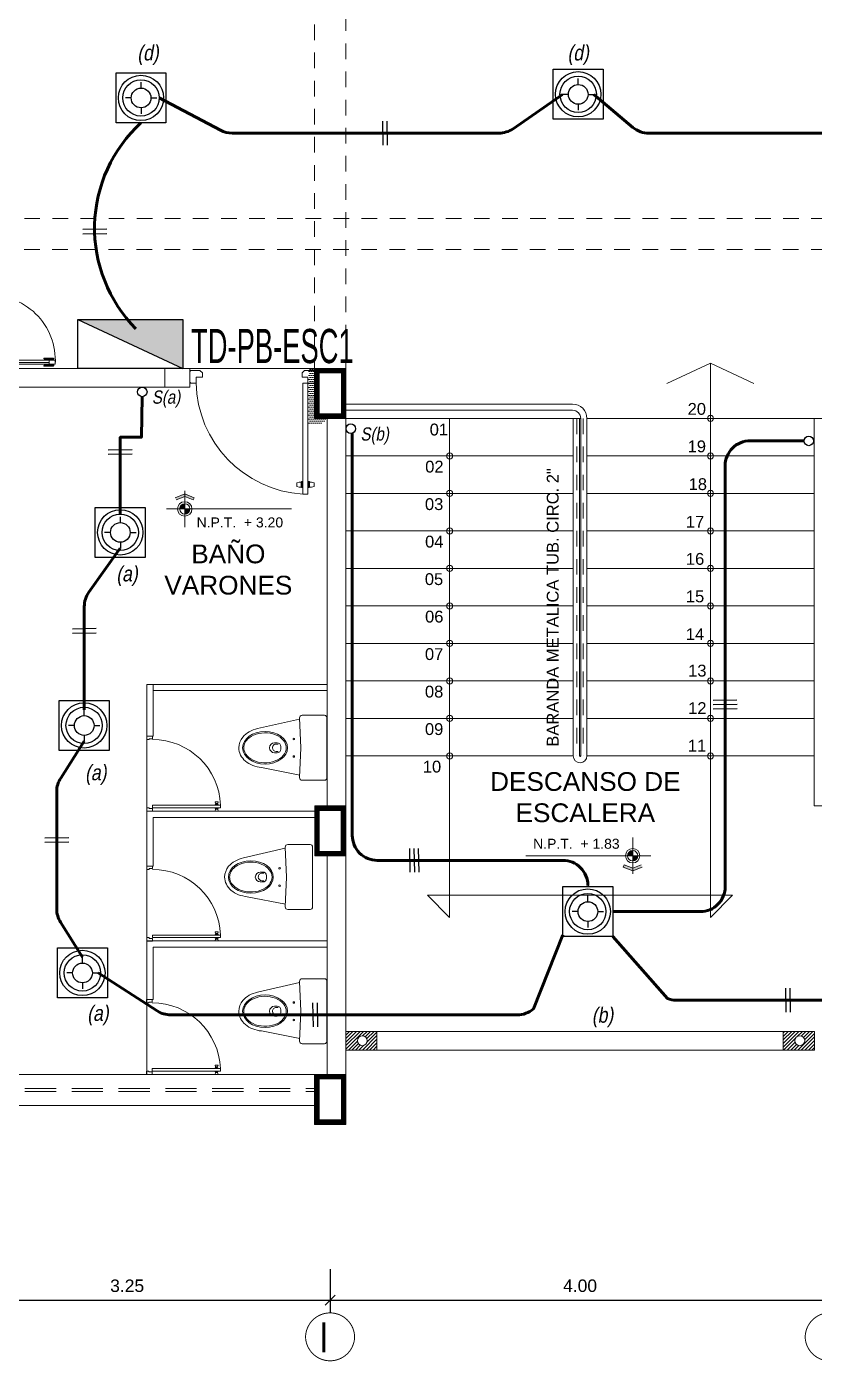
# Model space of a CAD drawing. Header units: millimetres. Extents: x 3354 to 3637, y 1117 to 1358.
# Drawn here: x 3563.02 to 3569.33, y 1180.06 to 1190.74 of the extents above; entities that cross this region are included whole.
import ezdxf

# ---------------------------------------------------------------- set-up
doc = ezdxf.new("R2010")
doc.units = ezdxf.units.MM
for name, pattern in [('CONTINUA', [0]), ('DASHED2', [0.375, 0.25, -0.125]), ('HIDDEN', [0.375, 0.25, -0.125]), ('HIDDEN2', [0.1875, 0.125, -0.0625])]:
    doc.linetypes.add(name, pattern=pattern)
for name, color, linetype, lineweight in [('ACCESORIOS', 4, 'Continuous', 18), ('cables', 152, 'Continuous', 60), ('CASCO', 252, 'Continuous', 9), ('MURO ALTO', 5, 'Continuous', 25), ('TABLERO', 122, 'Continuous', 25)]:
    doc.layers.add(name, color=color, linetype=linetype, lineweight=lineweight)
doc.layers.add('Efec-muebles', color=7, linetype='Continuous', lineweight=13, true_color=0x85826f)
doc.layers.add('LUMINARIAS', color=2, linetype='Continuous')
doc.styles.add('1', font='arial.ttf')
doc.styles.add('2-SIETE', font='ARIALN.TTF', dxfattribs={"height": 0.07})
doc.styles.add('BYE', font='ARIALN.TTF', dxfattribs={"oblique": 10, "height": 2})
doc.styles.get("Standard").update_dxf_attribs({"font": 'arial.ttf'})
doc.styles.add('style1', font='arial.ttf')
doc.styles.add('style2', font='arial.ttf')
doc.dimstyles.new('Esc  1  50', dxfattribs={"dimtxt": 0.1, "dimasz": 0.08, "dimexe": 0.2, "dimexo": 0.15, "dimgap": 0.065, "dimtad": 1, "dimzin": 4, "dimdsep": 46, "dimtxsty": 'Standard', "dimblk": 'OBLIQUE', "dimcen": 0.12, "dimdle": 0.15, "dimadec": 0, "dimazin": 0, "dimtfac": 1, "dimtix": 1, "dimtmove": 0, "dimatfit": 3, "dimldrblk": 'OBLIQUE', "dimfxl": 0, "dimarcsym": 0})
pattern_1 = [(180, (1531.904598, -228.041915), (-0.0079375, -0.015875), [0, -0.015875])]

# ---------------------------------------------------------------- blocks, each defined once
blk = doc.blocks.new('ghjghg')
at = {"layer": 'Efec-muebles', "linetype": 'CONTINUA', "lineweight": 5, "ltscale": 0.002}
for p, q in [((722.41, 469.271), (722.41, 468.791)), ((722.609, 469.291), (722.43, 469.291)), ((722.619, 469.031), (722.629, 469.27)), ((722.628, 469.249), (722.933, 469.189)), ((722.629, 468.792), (722.619, 469.031)), ((722.779, 469.021), (722.779, 469.041)), ((722.801, 469.061), (722.815, 469.061)), ((722.815, 469.001), (722.801, 469.001)), ((722.809, 469.071), (722.829, 469.071)), ((722.829, 468.991), (722.809, 468.991)), ((722.869, 469.031), (722.869, 469.031)), ((722.629, 468.801), (722.965, 468.878)), ((722.43, 468.771), (722.609, 468.771))]:
    blk.add_line(p, q, dxfattribs=at)
for centre in [(722.675, 469.101), (722.675, 468.961)]:
    blk.add_circle(centre, 0.00635, dxfattribs=at)
for centre, radius, start, end in [((722.43, 469.271), 0.02, 90, 180), ((722.609, 469.271), 0.02, 357.5774, 90), ((722.809, 469.041), 0.03, 90, 180), ((722.809, 469.021), 0.03, 180, 270), ((722.815, 469.031), 0.03, 0, 90), ((722.815, 469.031), 0.03, 270, 0), ((722.829, 469.031), 0.04, 0, 90), ((722.829, 469.031), 0.04, 270, 360), ((722.43, 468.791), 0.02, 180, 270), ((722.609, 468.791), 0.02, 270, 2.4226)]:
    blk.add_arc(centre, radius, start, end, dxfattribs=at)
at = {"layer": 'Efec-muebles', "linetype": 'CONTINUA', "lineweight": 5, "ltscale": 0.002, "extrusion": (0, 0, -1)}
blk.add_ellipse((722.905, 469.031), major_axis=(0.18, 0), ratio=0.722222, dxfattribs=at)
at = {"layer": 'Efec-muebles', "linetype": 'CONTINUA', "lineweight": 5, "ltscale": 0.002}
for points, knots in [([(723.075, 469.031), (723.075, 469.003), (723.06, 468.974), (722.991, 468.919), (722.924, 468.904), (722.804, 468.926), (722.755, 468.961), (722.726, 469.042), (722.743, 469.088), (722.832, 469.148), (722.901, 469.159), (723.018, 469.131), (723.062, 469.093), (723.074, 469.045), (723.075, 469.038), (723.075, 469.031)], [0, 0, 0, 0, 0.74049, 0.74049, 1.813277, 1.813277, 2.886063, 2.886063, 3.958849, 3.958849, 5.031636, 5.031636, 6.104422, 6.104422, 6.283185, 6.283185, 6.283185, 6.283185]), ([(722.933, 469.189), (722.982, 469.184), (723.028, 469.167), (723.095, 469.11), (723.115, 469.071), (723.115, 469.031), (723.115, 469), (723.103, 468.97), (723.055, 468.912), (723.012, 468.889), (722.965, 468.878)], [4.853824, 4.853824, 4.853824, 4.853824, 5.580391, 5.580391, 6.283185, 6.283185, 6.283185, 6.822949, 6.822949, 7.551337, 7.551337, 7.551337, 7.551337])]:
    blk.add_open_spline(points, degree=3, knots=knots, dxfattribs=at)
blk = doc.blocks.new('cgytutytry')
at = {"layer": 'CASCO'}
for p, q in [((-4.482, 891.175), (-4.487, 891.175)), ((-4.487, 891.175), (-4.487, 891.1)), ((-4.487, 891.1), (-4.487, 891.175)), ((-4.487, 891.175), (-4.482, 891.175)), ((-4.482, 891.18), (-4.482, 891.175)), ((-4.391, 891.18), (-4.482, 891.18)), ((-4.482, 891.175), (-4.482, 891.18)), ((-4.386, 891.126), (-4.432, 891.126)), ((-4.432, 891.126), (-4.432, 891.08)), ((-4.391, 891.18), (-4.391, 891.175)), ((-4.391, 891.18), (-4.391, 891.175)), ((-4.386, 891.175), (-4.391, 891.175)), ((-4.391, 891.175), (-4.386, 891.175)), ((-4.386, 891.175), (-4.386, 891.126)), ((-4.386, 891.175), (-4.386, 891.126)), ((-4.386, 891.085), (-4.386, 891.126)), ((-4.386, 891.126), (-3.497, 891.126)), ((-3.598, 891.132), (-3.598, 891.14)), ((-3.598, 891.14), (-3.594, 891.14)), ((-3.55, 891.132), (-3.598, 891.132)), ((-3.594, 891.155), (-3.589, 891.175)), ((-3.594, 891.14), (-3.594, 891.155)), ((-3.589, 891.175), (-3.559, 891.175)), ((-3.559, 891.175), (-3.554, 891.155)), ((-3.554, 891.155), (-3.554, 891.137)), ((-3.554, 891.137), (-3.55, 891.137)), ((-3.55, 891.137), (-3.55, 891.132)), ((-3.497, 891.126), (-3.497, 891.085)), ((-4.467, 891.08), (-4.487, 891.1)), ((-4.467, 891.08), (-4.487, 891.1)), ((-4.432, 891.08), (-4.467, 891.08)), ((-4.432, 891.08), (-4.467, 891.08)), ((-3.497, 891.085), (-4.386, 891.085)), ((-3.598, 891.075), (-3.598, 891.08)), ((-3.598, 891.08), (-3.55, 891.08)), ((-3.594, 891.075), (-3.598, 891.075)), ((-3.594, 891.057), (-3.594, 891.075)), ((-3.589, 891.037), (-3.594, 891.057)), ((-3.559, 891.037), (-3.589, 891.037)), ((-3.554, 891.057), (-3.559, 891.037)), ((-3.55, 891.075), (-3.554, 891.075)), ((-3.554, 891.075), (-3.554, 891.057)), ((-3.55, 891.08), (-3.55, 891.075)), ((-4.467, 890.281), (-4.487, 890.261)), ((-4.487, 890.261), (-4.467, 890.281)), ((-4.487, 890.261), (-4.487, 890.185)), ((-4.487, 890.185), (-4.487, 890.261)), ((-4.467, 890.281), (-4.433, 890.281)), ((-4.467, 890.281), (-4.433, 890.281)), ((-4.433, 890.281), (-4.433, 890.231)), ((-4.487, 890.185), (-4.482, 890.185)), ((-4.482, 890.185), (-4.487, 890.185)), ((-4.482, 890.185), (-4.482, 890.18)), ((-4.482, 890.18), (-4.482, 890.185)), ((-4.482, 890.18), (-4.391, 890.18)), ((-4.433, 890.231), (-4.386, 890.231)), ((-4.391, 890.185), (-4.386, 890.185)), ((-4.391, 890.185), (-4.391, 890.18)), ((-4.386, 890.185), (-4.391, 890.185)), ((-4.391, 890.185), (-4.391, 890.18)), ((-4.386, 890.231), (-4.386, 890.185)), ((-4.386, 890.231), (-4.386, 890.185))]:
    blk.add_line(p, q, dxfattribs=at)
for points in [[(-4.432, 891.08), (-4.432, 891.126), (-4.386, 891.126)], [(-4.386, 890.231), (-4.433, 890.231), (-4.433, 890.281)]]:
    blk.add_lwpolyline(points, dxfattribs=at)
for points in [[(-3.497, 891.126), (-3.497, 891.085), (-4.386, 891.085), (-4.386, 891.126)], [(-3.55, 891.132), (-3.55, 891.137), (-3.598, 891.137), (-3.598, 891.132)], [(-3.554, 891.14), (-3.554, 891.155), (-3.559, 891.175), (-3.589, 891.175), (-3.594, 891.155), (-3.594, 891.14)], [(-3.55, 891.08), (-3.55, 891.075), (-3.598, 891.075), (-3.598, 891.08)], [(-3.554, 891.071), (-3.554, 891.057), (-3.559, 891.037), (-3.589, 891.037), (-3.594, 891.057), (-3.594, 891.071)]]:
    blk.add_lwpolyline(points, close=True, dxfattribs=at)
blk.add_arc((-4.408, 891.143), 0.913, 271.3362, 356.359, dxfattribs=at)
blk = doc.blocks.new('_Oblique')
at = {"color": 0, "linetype": 'ByBlock', "lineweight": -2}
blk.add_line((-0.5, -0.5), (0.5, 0.5), dxfattribs=at)
blk = doc.blocks.new('*D70')
at = {"layer": 'CASCO', "color": 0, "lineweight": -2, "transparency": 16777216}
for p, q in [((3562.202, 1180.794), (3562.202, 1180.445)), ((3565.453, 1180.794), (3565.453, 1180.445)), ((3562.122, 1180.545), (3565.533, 1180.545))]:
    blk.add_line(p, q, dxfattribs=at)
at = {"layer": 'Defpoints', "color": 0, "transparency": 16777216}
for p in [(3562.202, 1181.044), (3565.453, 1181.044), (3565.453, 1180.545)]:
    blk.add_point(p, dxfattribs=at)
at = {"layer": 'CASCO', "color": 0, "lineweight": -2, "transparency": 16777216, "xscale": 0.08, "yscale": 0.08, "zscale": 0.08, "rotation": 180}
blk.add_blockref('_Oblique', (3562.202, 1180.545), dxfattribs=at)
at = {"layer": 'CASCO', "color": 0, "lineweight": -2, "transparency": 16777216, "xscale": 0.08, "yscale": 0.08, "zscale": 0.08}
blk.add_blockref('_Oblique', (3565.453, 1180.545), dxfattribs=at)
at = {"layer": 'CASCO', "color": 0, "lineweight": 5, "transparency": 16777216, "insert": (3563.828, 1180.661), "char_height": 0.1, "attachment_point": 5}
blk.add_mtext('3.25', dxfattribs=at)
blk = doc.blocks.new('*D71')
at = {"layer": 'CASCO', "color": 0, "lineweight": -2, "transparency": 16777216}
for p, q in [((3565.453, 1180.794), (3565.453, 1180.445)), ((3569.454, 1180.794), (3569.454, 1180.445)), ((3565.373, 1180.545), (3569.534, 1180.545))]:
    blk.add_line(p, q, dxfattribs=at)
at = {"layer": 'Defpoints', "color": 0, "transparency": 16777216}
for p in [(3565.453, 1181.044), (3569.454, 1181.044), (3569.454, 1180.545)]:
    blk.add_point(p, dxfattribs=at)
at = {"layer": 'CASCO', "color": 0, "lineweight": -2, "transparency": 16777216, "xscale": 0.08, "yscale": 0.08, "zscale": 0.08, "rotation": 180}
blk.add_blockref('_Oblique', (3565.453, 1180.545), dxfattribs=at)
at = {"layer": 'CASCO', "color": 0, "lineweight": -2, "transparency": 16777216, "xscale": 0.08, "yscale": 0.08, "zscale": 0.08}
blk.add_blockref('_Oblique', (3569.454, 1180.545), dxfattribs=at)
at = {"layer": 'CASCO', "color": 0, "lineweight": 5, "transparency": 16777216, "insert": (3567.454, 1180.661), "char_height": 0.1, "attachment_point": 5}
blk.add_mtext('4.00', dxfattribs=at)
blk = doc.blocks.new('hjkhjkuhku')
at = {"layer": 'CASCO'}
for p, q in [((734.648, 326.164), (734.648, 326.209)), ((734.648, 326.209), (734.675, 326.209)), ((734.675, 326.191), (734.675, 326.209)), ((735.221, 326.209), (735.248, 326.209)), ((735.221, 326.191), (735.221, 326.209)), ((735.248, 326.209), (735.248, 326.164)), ((735.248, 326.209), (735.248, 326.164)), ((734.669, 326.164), (734.648, 326.164)), ((734.669, 326.164), (734.669, 326.191)), ((734.675, 326.191), (734.669, 326.191)), ((734.675, 326.164), (734.696, 326.164)), ((734.675, 326.164), (734.675, 325.618)), ((734.696, 325.618), (734.696, 326.164)), ((735.221, 326.191), (735.227, 326.191)), ((735.227, 326.164), (735.227, 326.191)), ((735.227, 326.164), (735.248, 326.164)), ((734.663, 325.658), (734.649, 325.661)), ((734.649, 325.637), (734.649, 325.661)), ((734.663, 325.64), (734.649, 325.637)), ((734.663, 325.654), (734.663, 325.658)), ((734.663, 325.654), (734.663, 325.644)), ((734.666, 325.654), (734.663, 325.654)), ((734.663, 325.644), (734.663, 325.64)), ((734.666, 325.644), (734.663, 325.644)), ((734.668, 325.656), (734.666, 325.656)), ((734.666, 325.654), (734.666, 325.656)), ((734.666, 325.654), (734.666, 325.644)), ((734.666, 325.644), (734.666, 325.643)), ((734.668, 325.643), (734.666, 325.643)), ((734.668, 325.656), (734.668, 325.658)), ((734.67, 325.658), (734.668, 325.658)), ((734.668, 325.656), (734.668, 325.643)), ((734.668, 325.643), (734.668, 325.641)), ((734.67, 325.641), (734.668, 325.641)), ((734.674, 325.665), (734.67, 325.658)), ((734.67, 325.658), (734.67, 325.641)), ((734.674, 325.633), (734.67, 325.641)), ((734.675, 325.665), (734.674, 325.665)), ((734.674, 325.665), (734.674, 325.633)), ((734.675, 325.633), (734.674, 325.633)), ((734.675, 325.618), (734.696, 325.618)), ((734.696, 325.665), (734.697, 325.665)), ((734.696, 325.649), (734.696, 325.649)), ((734.696, 325.649), (734.696, 325.649)), ((734.696, 325.633), (734.697, 325.633)), ((734.697, 325.665), (734.701, 325.658)), ((734.697, 325.665), (734.697, 325.633)), ((734.697, 325.633), (734.701, 325.641)), ((734.701, 325.658), (734.703, 325.658)), ((734.701, 325.658), (734.701, 325.641)), ((734.701, 325.641), (734.703, 325.641)), ((734.703, 325.656), (734.703, 325.658)), ((734.703, 325.656), (734.703, 325.643)), ((734.703, 325.656), (734.706, 325.656)), ((734.703, 325.643), (734.703, 325.641)), ((734.703, 325.643), (734.706, 325.643)), ((734.706, 325.654), (734.706, 325.656)), ((734.706, 325.654), (734.708, 325.654)), ((734.706, 325.654), (734.706, 325.644)), ((734.706, 325.644), (734.706, 325.643)), ((734.706, 325.644), (734.708, 325.644)), ((734.708, 325.658), (734.722, 325.661)), ((734.708, 325.654), (734.708, 325.658)), ((734.708, 325.654), (734.708, 325.644)), ((734.708, 325.644), (734.708, 325.64)), ((734.708, 325.64), (734.722, 325.637)), ((734.722, 325.637), (734.722, 325.661))]:
    blk.add_line(p, q, dxfattribs=at)
blk.add_arc((734.675, 326.164), 0.546, 272.2042, 0, dxfattribs=at)
blk = doc.blocks.new('puerta.90')
for p, q in [((-0.749, 0.05), (-0.749, 0.1)), ((-0.749, 0.072), (-0.05, 0.072)), ((-0.05, 0.05), (-0.05, 0.1))]:
    blk.add_line(p, q)
for points in [[(-0.075, 0.875), (0.025, 0.875), (0.025, 0.85), (0.075, 0.85), (0.075, 0.9), (-0.075, 0.9)], [(0.025, 0.05), (-0.824, 0.05), (-0.824, 0.1), (0.025, 0.1)], [(-0.796, 0.108), (-0.762, 0.108), (-0.762, 0.103), (-0.796, 0.103)], [(-0.796, 0.042), (-0.762, 0.042), (-0.762, 0.047), (-0.796, 0.047)], [(-0.075, 0.025), (0.025, 0.025), (0.025, 0.05), (0.075, 0.05), (0.075, 0), (-0.075, 0)]]:
    blk.add_lwpolyline(points, close=True)
for points in [[(-0.687, 0.124), (-0.797, 0.124), (-0.807, 0.114), (-0.807, 0.111), (-0.702, 0.111, 0.523954), (-0.687, 0.119)], [(-0.687, 0.026), (-0.797, 0.026), (-0.807, 0.036), (-0.807, 0.039), (-0.702, 0.039, -0.523954), (-0.687, 0.031)]]:
    blk.add_lwpolyline(points, format="xyb", close=True)
blk.add_arc((-0.043, 0.096), 0.782, 85.044, 183.3395)
blk = doc.blocks.new('dtyrdyt')
at = {"layer": 'CASCO'}
h = blk.add_hatch(color=256, dxfattribs=at)
h.paths.add_polyline_path([(850.126, 424.939), (850.167, 424.939, 0.414214), (850.126, 424.98)])
h.paths.add_polyline_path([(850.126, 424.898), (850.126, 424.939), (850.084, 424.939, 0.414214)])
blk.add_hatch(color=256, dxfattribs=at).paths.add_polyline_path([(850.126, 424.839), (850.057, 424.867), (850.049, 424.849), (850.126, 424.818), (850.202, 424.849), (850.194, 424.867)])
for p, q in [((850.126, 424.939), (850.126, 425.084)), ((849.981, 424.939), (850.981, 424.939)), ((850.126, 424.939), (850.126, 424.795)), ((850.126, 424.818), (850.049, 424.849)), ((850.126, 424.839), (850.057, 424.867)), ((850.126, 424.839), (850.194, 424.867)), ((850.126, 424.818), (850.202, 424.849)), ((850.202, 424.849), (850.194, 424.867))]:
    blk.add_line(p, q, dxfattribs=at)
for radius in [0.0578, 0.0413]:
    blk.add_circle((850.126, 424.939), radius, dxfattribs=at)
blk = doc.blocks.new('FLUORESCENTE CIRCULAR 1x32W')
at = {"layer": 'LUMINARIAS'}
for p, q in [((1338.2108, 550.5744), (1338.2108, 550.6095)), ((1338.1516, 550.5152), (1338.1165, 550.5152)), ((1338.2108, 550.456), (1338.2108, 550.4209)), ((1338.27, 550.5152), (1338.3051, 550.5152))]:
    blk.add_line(p, q, dxfattribs=at)
blk.add_lwpolyline([(1338.0603, 550.6647), (1338.3603, 550.6647), (1338.3603, 550.3647), (1338.0603, 550.3647)], close=True, dxfattribs=at)
for centre, radius in [((1338.2103, 550.5147), 0.136), ((1338.2103, 550.5147), 0.1091), ((1338.2108, 550.5152), 0.0592)]:
    blk.add_circle(centre, radius, dxfattribs=at)
blk = doc.blocks.new('TABLERO ELECTRICO')
at = {"layer": 'TABLERO'}
blk.add_hatch(color=256, dxfattribs=at).paths.add_polyline_path([(138.8883, 62.4182), (138.8883, 61.6883), (139.2284, 62.4182)])
blk.add_line((138.8883, 61.6883), (139.2284, 62.4182), dxfattribs=at)
blk.add_lwpolyline([(139.2284, 62.4182), (139.2284, 61.6883), (138.8883, 61.6883), (138.8883, 62.4182)], close=True, dxfattribs=at)

msp = doc.modelspace()

# ---------------------------------------------------------------- hatches: boundary and pattern name
at = {"layer": 'CASCO'}
h = msp.add_hatch(dxfattribs=at)
h.set_pattern_fill('DOTS', color=256, scale=0.01, angle=180, style=0)
h.set_pattern_definition(pattern_1)
h.paths.add_polyline_path([(3565.329, 1188.001), (3565.279, 1188.001), (3565.279, 1187.551), (3565.33, 1187.601)])
h = msp.add_hatch(dxfattribs=at)
h.set_pattern_fill('DOTS', color=256, scale=0.01, angle=180, style=0)
h.set_pattern_definition(pattern_1)
h.paths.add_polyline_path([(3565.428, 1187.601), (3565.378, 1187.551), (3565.279, 1187.551), (3565.33, 1187.601)])
at = {"layer": 'CASCO', "lineweight": 5}
h = msp.add_hatch(dxfattribs=at)
h.set_pattern_fill('_USER', color=256, scale=0.02, angle=45, pattern_type=0)
h.set_pattern_definition([(45, (1628.95029, -208.413072), (-0.01414213562, 0.01414213562), [])])
edge = h.paths.add_edge_path()
edge.add_arc((3565.711, 1182.622), 0.0395, 180, 540)
h.paths.add_polyline_path([(3565.828, 1182.547), (3565.578, 1182.547), (3565.578, 1182.697), (3565.828, 1182.697)])
h = msp.add_hatch(dxfattribs=at)
h.set_pattern_fill('_USER', color=256, scale=0.02, angle=45, pattern_type=0)
h.set_pattern_definition([(45, (1625.448795, -208.413072), (-0.01414213562, 0.01414213562), [])])
edge = h.paths.add_edge_path()
edge.add_arc((3569.213, 1182.622), 0.0395, 180, 540)
h.paths.add_polyline_path([(3569.33, 1182.547), (3569.08, 1182.547), (3569.08, 1182.697), (3569.33, 1182.697)])

# ---------------------------------------------------------------- linework, layer by layer
at = {"ltscale": 0.5}
for p, q in [((3565.871, 1189.979), (3565.874, 1189.788)), ((3565.907, 1189.979), (3565.91, 1189.788)), ((3563.664, 1189.115), (3563.473, 1189.112)), ((3563.664, 1189.079), (3563.473, 1189.076)), ((3563.868, 1187.351), (3563.677, 1187.348)), ((3563.868, 1187.315), (3563.677, 1187.313)), ((3563.58, 1185.919), (3563.389, 1185.916)), ((3563.58, 1185.883), (3563.389, 1185.88)), ((3568.71, 1185.348), (3568.52, 1185.345)), ((3568.711, 1185.312), (3568.52, 1185.309)), ((3568.711, 1185.277), (3568.52, 1185.274)), ((3563.36, 1184.245), (3563.169, 1184.243)), ((3563.36, 1184.21), (3563.169, 1184.207)), ((3566.088, 1184.161), (3566.091, 1183.97)), ((3566.124, 1184.161), (3566.127, 1183.97)), ((3566.159, 1184.161), (3566.162, 1183.97)), ((3569.099, 1183.042), (3569.102, 1182.851)), ((3569.134, 1183.042), (3569.137, 1182.851)), ((3565.313, 1182.924), (3565.316, 1182.733)), ((3565.349, 1182.924), (3565.352, 1182.733))]:
    msp.add_line(p, q, dxfattribs=at)
at = {"color": 7, "linetype": 'Continuous', "ltscale": 0.25}
for centre in [(3563.949, 1187.813), (3565.618, 1187.519), (3569.285, 1187.421)]:
    msp.add_circle(centre, 0.038, dxfattribs=at)
at = {"layer": 'cables'}
for points in [[(3567.565, 1190.194), (3567.877, 1189.93, 0.177154), (3568.006, 1189.883), (3570.666, 1189.883, 0.208001), (3570.812, 1189.946), (3571.081, 1190.235)], [(3564.084, 1190.166), (3564.575, 1189.907, 0.121993), (3564.668, 1189.884), (3566.803, 1189.884, 0.152466), (3566.917, 1189.919), (3567.314, 1190.194)], [(3567.516, 1183.865), (3567.516, 1183.865, 0.414214), (3567.316, 1184.065), (3565.83, 1184.065, -0.414214), (3565.63, 1184.265), (3565.63, 1187.486)], [(3567.716, 1183.655), (3568.416, 1183.655, 0.414214), (3568.616, 1183.855), (3568.615, 1187.222, -0.415193), (3568.816, 1187.422), (3569.247, 1187.421)], [(3563.485, 1185.269), (3563.485, 1186.095, -0.156256), (3563.522, 1186.211), (3563.773, 1186.564)], [(3563.47, 1183.29), (3563.295, 1183.57, -0.140596), (3563.264, 1183.676), (3563.264, 1184.616, -0.143447), (3563.296, 1184.723), (3563.485, 1185.018)], [(3563.596, 1183.164), (3564.069, 1182.86, 0.143585), (3564.177, 1182.829), (3566.95, 1182.829, 0.179968), (3567.081, 1182.877), (3567.316, 1183.468)], [(3567.716, 1183.455), (3568.154, 1182.959, 0.087136), (3568.222, 1182.947), (3569.978, 1182.947, 0.12723), (3570.075, 1182.972), (3570.386, 1183.144)]]:
    msp.add_lwpolyline(points, format="xyb", dxfattribs=at)
msp.add_lwpolyline([(3563.773, 1186.835), (3563.773, 1187.45), (3563.942, 1187.45), (3563.948, 1187.775)], dxfattribs=at)
msp.add_arc((3564.71, 1189.123), 1.143, 132.4684, 224.7589, dxfattribs=at)
at = {"layer": 'CASCO', "lineweight": 5}
for p, q in [((3565.329, 1188.001), (3564.329, 1188.001)), ((3564.379, 1188.001), (3564.329, 1188.001)), ((3565.329, 1188.001), (3565.279, 1188.001)), ((3568.498, 1188.044), (3568.149, 1187.88)), ((3568.498, 1188.044), (3568.498, 1183.609)), ((3568.498, 1188.044), (3568.846, 1187.88)), ((3567.394, 1187.716), (3565.579, 1187.716)), ((3567.394, 1187.666), (3565.579, 1187.666)), ((3567.459, 1187.601), (3565.579, 1187.601)), ((3566.409, 1187.601), (3566.409, 1183.609)), ((3567.399, 1187.601), (3567.399, 1184.901)), ((3567.449, 1187.601), (3567.449, 1184.901)), ((3567.459, 1187.601), (3567.459, 1186.083)), ((3567.509, 1187.601), (3567.509, 1186.06)), ((3567.509, 1187.601), (3569.329, 1187.601)), ((3567.399, 1187.301), (3565.579, 1187.301)), ((3567.509, 1187.301), (3569.329, 1187.301)), ((3567.399, 1187.001), (3565.579, 1187.001)), ((3567.509, 1187.001), (3569.329, 1187.001)), ((3567.399, 1186.701), (3565.578, 1186.701)), ((3567.509, 1186.701), (3569.329, 1186.701)), ((3567.399, 1186.401), (3565.578, 1186.401)), ((3567.509, 1186.401), (3569.329, 1186.401)), ((3567.399, 1186.101), (3565.578, 1186.101)), ((3567.459, 1186.083), (3567.459, 1184.901)), ((3567.509, 1186.101), (3569.329, 1186.101)), ((3567.509, 1186.06), (3567.509, 1184.901)), ((3567.399, 1185.801), (3565.578, 1185.801)), ((3567.509, 1185.801), (3568.128, 1185.801)), ((3568.128, 1185.801), (3569.329, 1185.801)), ((3567.399, 1185.501), (3565.578, 1185.501)), ((3567.509, 1185.501), (3568.777, 1185.501)), ((3568.777, 1185.501), (3569.329, 1185.501)), ((3563.985, 1185.473), (3563.985, 1182.353)), ((3567.399, 1185.201), (3565.578, 1185.201)), ((3567.509, 1185.201), (3569.329, 1185.201)), ((3567.399, 1184.901), (3565.578, 1184.901)), ((3567.459, 1184.901), (3567.449, 1184.901)), ((3567.509, 1184.901), (3569.329, 1184.901)), ((3566.232, 1183.787), (3568.675, 1183.787)), ((3566.409, 1183.609), (3566.232, 1183.787)), ((3568.498, 1183.609), (3568.675, 1183.787)), ((3562.579, 1182.103), (3565.329, 1182.103))]:
    msp.add_line(p, q, dxfattribs=at)
at = {"layer": 'CASCO', "linetype": 'HIDDEN2', "lineweight": 5}
for p, q in [((3567.429, 1187.601), (3567.429, 1184.901)), ((3567.479, 1187.601), (3567.479, 1184.901))]:
    msp.add_line(p, q, dxfattribs=at)
at = {"layer": 'CASCO', "lineweight": 5, "ltscale": 0.002}
for p, q in [((3563.985, 1185.473), (3565.427, 1185.473)), ((3564.035, 1185.423), (3565.427, 1185.423)), ((3563.985, 1184.459), (3565.33, 1184.459)), ((3563.985, 1184.459), (3563.985, 1184.02)), ((3564.035, 1184.409), (3564.035, 1184.02)), ((3564.035, 1184.409), (3565.33, 1184.409)), ((3563.985, 1183.42), (3565.425, 1183.42)), ((3563.985, 1183.42), (3563.985, 1182.952)), ((3564.035, 1183.37), (3564.035, 1182.952)), ((3564.035, 1183.37), (3565.425, 1183.37))]:
    msp.add_line(p, q, dxfattribs=at)
at = {"layer": 'CASCO', "lineweight": 5, "ltscale": 2}
for p, q in [((3563.985, 1185.059), (3564.035, 1185.059)), ((3563.985, 1184.02), (3564.035, 1184.02)), ((3563.985, 1182.952), (3564.035, 1182.952))]:
    msp.add_line(p, q, dxfattribs=at)
at = {"layer": 'CASCO', "color": 251, "linetype": 'HIDDEN', "lineweight": 5, "ltscale": 0.5}
for points in [[(3565.579, 1192.103), (3565.329, 1192.103), (3565.329, 1188.001), (3565.579, 1188.001)], [(3572.13, 1189.202), (3562.778, 1189.201), (3562.778, 1188.953), (3572.13, 1188.954)]]:
    msp.add_lwpolyline(points, close=True, dxfattribs=at)
at = {"layer": 'CASCO'}
for points in [[(3564.129, 1187.851), (3564.129, 1188.001), (3562.327, 1188.001), (3562.327, 1187.851)], [(3564.129, 1188.001), (3562.327, 1188.001), (3562.327, 1187.851), (3564.129, 1187.851)], [(3565.579, 1184.501), (3565.428, 1184.501), (3565.428, 1187.601), (3565.579, 1187.601)], [(3565.579, 1184.501), (3565.428, 1184.501), (3565.428, 1187.601), (3565.579, 1187.601)], [(3569.329, 1184.501), (3569.48, 1184.501), (3569.48, 1187.601), (3569.329, 1187.601)], [(3569.329, 1184.501), (3569.48, 1184.501), (3569.48, 1187.601), (3569.329, 1187.601)], [(3569.329, 1184.501), (3569.48, 1184.501), (3569.48, 1187.601), (3569.329, 1187.601)], [(3565.578, 1184.101), (3565.428, 1184.101), (3565.428, 1182.352), (3565.578, 1182.352)]]:
    msp.add_lwpolyline(points, close=True, dxfattribs=at)
at = {"layer": 'CASCO', "lineweight": 5}
for points in [[(3562.328, 1184.657), (3562.878, 1184.657), (3562.878, 1187.851), (3564.329, 1187.851), (3564.329, 1188.001), (3565.329, 1188.001), (3565.329, 1187.601), (3565.428, 1187.601), (3565.428, 1184.501), (3565.33, 1184.501), (3565.33, 1184.101), (3565.428, 1184.101), (3565.428, 1182.352), (3562.329, 1182.352), (3562.329, 1182.352), (3562.329, 1184.657), (3562.878, 1184.657)], [(3564.129, 1188.001), (3564.129, 1187.851), (3564.329, 1187.851), (3564.329, 1188.001)], [(3565.329, 1188.001), (3565.579, 1188.001), (3565.579, 1187.601), (3565.329, 1187.601)], [(3565.329, 1187.601), (3565.579, 1187.601), (3565.579, 1188.001), (3565.329, 1188.001)], [(3565.33, 1184.501), (3565.578, 1184.501), (3565.578, 1184.101), (3565.33, 1184.101)], [(3565.828, 1182.547), (3565.578, 1182.547), (3565.578, 1182.697), (3565.828, 1182.697)], [(3565.828, 1182.547), (3569.08, 1182.547), (3569.08, 1182.697), (3565.828, 1182.697)], [(3569.33, 1182.547), (3569.08, 1182.547), (3569.08, 1182.697), (3569.33, 1182.697)], [(3565.329, 1181.952), (3565.579, 1181.952), (3565.579, 1181.952), (3565.579, 1182.352), (3565.329, 1182.352)]]:
    msp.add_lwpolyline(points, close=True, dxfattribs=at)
at = {"layer": 'CASCO', "const_width": 0.04}
for points in [[(3565.349, 1187.621), (3565.559, 1187.621), (3565.559, 1187.981), (3565.349, 1187.981)], [(3565.35, 1184.481), (3565.558, 1184.481), (3565.558, 1184.121), (3565.35, 1184.121)], [(3565.349, 1181.972), (3565.559, 1181.972), (3565.559, 1182.332), (3565.349, 1182.332)]]:
    msp.add_lwpolyline(points, close=True, dxfattribs=at)
at = {"layer": 'CASCO', "lineweight": 5, "ltscale": 0.002}
msp.add_lwpolyline([(3564.035, 1185.059), (3563.985, 1185.059), (3563.985, 1185.473), (3564.035, 1185.473)], close=True, dxfattribs=at)
at = {"layer": 'CASCO', "color": 147, "lineweight": 5, "true_color": 0x476a8a}
for points in [[(3565.578, 1182.848), (3565.578, 1182.848), (3565.578, 1182.823)], [(3565.578, 1182.647), (3565.578, 1182.647), (3565.578, 1182.622)], [(3565.578, 1182.647), (3565.578, 1182.647), (3565.578, 1182.622)]]:
    msp.add_lwpolyline(points, dxfattribs=at)
at = {"layer": 'CASCO', "linetype": 'DASHED2', "lineweight": 5}
for points in [[(3562.634, 1182.239), (3565.329, 1182.24)], [(3562.634, 1182.217), (3565.329, 1182.216)]]:
    msp.add_lwpolyline(points, dxfattribs=at)
at = {"layer": 'CASCO', "ltscale": 2, "const_width": 0.0076}
for points in [[(3565.649, 1180.248, -0.951688), (3565.256, 1180.248, -1)], [(3569.65, 1180.248, -0.951688), (3569.256, 1180.248, -1)]]:
    msp.add_lwpolyline(points, format="xyb", close=True, dxfattribs=at)
at = {"layer": 'CASCO', "lineweight": 5}
for centre, radius in [((3568.498, 1187.601), 0.0242), ((3566.409, 1187.301), 0.0242), ((3568.498, 1187.301), 0.0242), ((3566.409, 1187.001), 0.0242), ((3568.498, 1187.001), 0.0242), ((3566.409, 1186.701), 0.0242), ((3568.498, 1186.701), 0.0242), ((3566.409, 1186.401), 0.0242), ((3568.498, 1186.401), 0.0242), ((3566.409, 1186.101), 0.0242), ((3568.498, 1186.101), 0.0242), ((3566.409, 1185.801), 0.0242), ((3568.498, 1185.801), 0.0242), ((3566.409, 1185.501), 0.0242), ((3568.498, 1185.501), 0.0242), ((3566.409, 1185.201), 0.0242), ((3568.498, 1185.201), 0.0242), ((3566.409, 1184.901), 0.0242), ((3568.498, 1184.901), 0.0242), ((3565.711, 1182.622), 0.0395), ((3569.213, 1182.622), 0.0395)]:
    msp.add_circle(centre, radius, dxfattribs=at)
for centre, radius, start, end in [((3567.394, 1187.601), 0.115, 0, 90), ((3567.394, 1187.601), 0.065, 0, 90), ((3567.454, 1184.901), 0.055, 180, 0), ((3567.454, 1184.901), 0.005, 180, 0)]:
    msp.add_arc(centre, radius, start, end, dxfattribs=at)

# ---------------------------------------------------------------- block references
at = {"layer": 'CASCO', "xscale": -0.6666666956003634, "yscale": 0.6666666956003634, "zscale": 0.6666666956003634}
msp.add_blockref('puerta.90', (3562.703, 1188.001), dxfattribs=at)
at = {"layer": 'CASCO', "lineweight": 5, "rotation": 270}
msp.add_blockref('cgytutytry', (2674.149, 1183.498), dxfattribs=at)
at = {"layer": 'CASCO', "xscale": -1, "rotation": 180}
msp.add_blockref('dtyrdyt', (2714.163, 1611.816), dxfattribs=at)
at = {"layer": 'CASCO', "lineweight": 5, "rotation": 90}
for p, xscale, yscale, zscale in [((3890.212, 449.771), 1.000054255127907, 1.000054255127907, 1.000054255127907), ((3890.212, 448.732), 1.000054251402617, 1.000054251402617, 1.000054251402617), ((3890.21, 447.664), 1.000054251402617, 1.000054251402617, 1.000054251402617)]:
    msp.add_blockref('hjkhjkuhku', p, dxfattribs=dict(at, xscale=xscale, yscale=yscale, zscale=zscale))
at = {"layer": 'CASCO', "lineweight": 5, "xscale": -1}
msp.add_blockref('dtyrdyt', (4418.001, 759.163), dxfattribs=at)
at = {"layer": 'LUMINARIAS', "xscale": 1.33333333333303, "yscale": 1.33333333333303, "zscale": 1.33333333333303, "rotation": 270}
for p in [(2829.919, 2974.446), (2833.419, 2974.475), (2829.753, 2970.97), (2829.464, 2969.425), (2833.496, 2967.936), (2829.45, 2967.445)]:
    msp.add_blockref('FLUORESCENTE CIRCULAR 1x32W', p, dxfattribs=at)
at = {"layer": 'MURO ALTO', "lineweight": 5, "rotation": 180}
for p in [(4287.837, 1653.997), (4287.723, 1652.963), (4287.837, 1651.889)]:
    msp.add_blockref('ghjghg', p, dxfattribs=at)
at = {"layer": 'TABLERO', "xscale": 1.151306956799999, "yscale": 1.151306956799999, "zscale": 1.151306956799999, "rotation": 270.0000021777747}
msp.add_blockref('TABLERO ELECTRICO', (3492.41, 1348.296), dxfattribs=at)

# ---------------------------------------------------------------- texts
at = {"layer": 'ACCESORIOS', "color": 4, "linetype": 'Continuous', "lineweight": 20, "ltscale": 0.1, "style": 'BYE', "oblique": 10}
for s, height, p in [('(d)', 0.1229, (3563.909, 1190.465)), ('(d)', 0.1229, (3567.353, 1190.465)), ('S(a)', 0.1054, (3564.026, 1187.719, 19008.667)), ('S(b)', 0.1054, (3565.696, 1187.424, 19008.667)), ('(a)', 0.1229, (3563.741, 1186.297)), ('(a)', 0.1229, (3563.491, 1184.706)), ('(a)', 0.1229, (3563.508, 1182.781)), ('(b)', 0.1229, (3567.548, 1182.766))]:
    msp.add_text(s, height=height, dxfattribs=at).set_placement(p)
at = {"layer": 'CASCO', "lineweight": 5, "style": '1'}
for s, height, p in [('20', 0.0946, (3568.315, 1187.63)), ('01', 0.0946, (3566.25, 1187.465)), ('19', 0.0946, (3568.315, 1187.33)), ('02', 0.0946, (3566.214, 1187.168)), ('18', 0.0946, (3568.323, 1187.028)), ('03', 0.0946, (3566.212, 1186.868)), ('17', 0.0946, (3568.301, 1186.727)), ('04', 0.0946, (3566.213, 1186.568)), ('16', 0.0946, (3568.301, 1186.43)), ('05', 0.0946, (3566.211, 1186.268)), ('15', 0.0946, (3568.301, 1186.13)), ('06', 0.0946, (3566.213, 1185.968)), ('14', 0.0946, (3568.301, 1185.828)), ('07', 0.0946, (3566.212, 1185.668)), ('13', 0.0946, (3568.319, 1185.536)), ('08', 0.0946, (3566.212, 1185.368)), ('12', 0.0946, (3568.319, 1185.236)), ('09', 0.0946, (3566.212, 1185.068)), ('11', 0.0946, (3568.317, 1184.936)), ('10', 0.0946, (3566.195, 1184.768)), ('N.P.T.  + 1.83', 0.08, (3567.078, 1184.158))]:
    msp.add_text(s, height=height, dxfattribs=at).set_placement(p)
msp.add_text('BARANDA METALICA TUB. CIRC. 2"', height=0.09462, rotation=90, dxfattribs=at).set_placement((3567.282, 1184.975))
at = {"layer": 'CASCO', "style": '1'}
msp.add_text('N.P.T.  + 3.20', height=0.08, dxfattribs=at).set_placement((3564.384, 1186.729))
at = {"layer": 'CASCO', "style": 'style1', "width": 0.8}
msp.add_text('I', height=0.24, dxfattribs=at).set_placement((3565.366, 1180.13))
at = {"layer": 'CASCO', "lineweight": 5, "char_height": 0.15, "width": 4.61659, "attachment_point": 5, "style": 'style2'}
for s, insert in [('\\A1;BAÑO \\PVARONES', (3564.638, 1186.391)), ('\\A1;DESCANSO DE \\PESCALERA', (3567.496, 1184.57))]:
    msp.add_mtext(s, dxfattribs=dict(at, insert=insert))
at = {"layer": 'TABLERO', "style": '2-SIETE', "width": 0.7}
msp.add_text('TD-PB-ESC1', height=0.2733, rotation=359.9827, dxfattribs=at).set_placement((3564.339, 1188.044, 0.112))

# ---------------------------------------------------------------- dimensions: what is measured, and where the dimension line sits
at = {"layer": 'CASCO', "lineweight": 5}
for base, p1, p2, picture, middle in [((3565.453, 1180.545), (3562.202, 1181.044), (3565.453, 1181.044), '*D70', (3563.828, 1180.661)), ((3569.454, 1180.545), (3565.453, 1181.044), (3569.454, 1181.044), '*D71', (3567.454, 1180.661))]:
    dim = msp.add_linear_dim(base=base, p1=p1, p2=p2, angle=180, dimstyle='Esc  1  50', override={"dimexe": 0.1, "dimexo": 0.25, "dimdle": 0.08}, dxfattribs=at)
    dim.commit()
    dim.dimension.update_dxf_attribs({"geometry": picture, "text_midpoint": middle})

doc.saveas('drawing.dxf')
